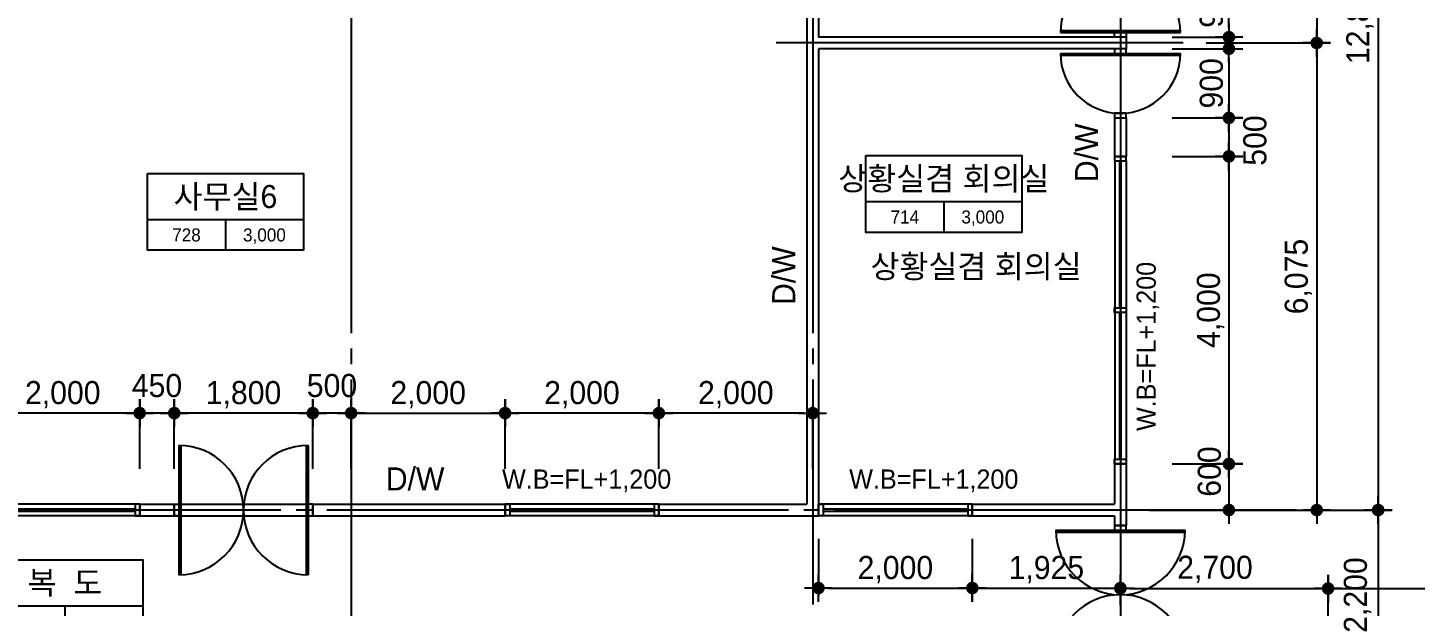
# Model space of a CAD drawing. Extents: x 14495256 to 14574135, y -1804798 to -1750552.
# Drawn here: x 14539051 to 14557090, y -1775300 to -1767776 of the extents above; entities that cross this region are included whole.
import ezdxf
from ezdxf.enums import TextEntityAlignment as Align

# ---------------------------------------------------------------- set-up
doc = ezdxf.new("R2010")
doc.units = 0
doc.header["$LTSCALE"] = 100
doc.header["$MEASUREMENT"] = 0
doc.header["$PDSIZE"] = -10
doc.linetypes.add('CEN', pattern=[66, 60, -2, 2, -2])
doc.layers.get('0').update_dxf_attribs({"linetype": 'CONTINUOUS'})
doc.layers.get('Defpoints').update_dxf_attribs({"linetype": 'CONTINUOUS'})
for name, color, linetype in [('0-내벽고정식', 7, 'CONTINUOUS'), ('8', 8, 'CONTINUOUS'), ('CEN', 1, 'CEN'), ('DIM', 7, 'CONTINUOUS'), ('TEX', 3, 'CONTINUOUS'), ('TEXT1', 7, 'CONTINUOUS'), ('TEXT2', 7, 'CONTINUOUS'), ('WID', 4, 'CONTINUOUS'), ('WINE', 8, 'CONTINUOUS')]:
    doc.layers.add(name, color=color, linetype=linetype)
doc.styles.add('HY울를도M', font='HYWULM.TTF')
doc.styles.add('굴림', font='H2HDRM.TTF')
doc.dimstyles.new('DIM50', dxfattribs={"dimscale": 50, "dimtxt": 3, "dimasz": 1.2, "dimexe": 1, "dimexo": 1, "dimgap": 0.6, "dimtad": 1, "dimdec": 4, "dimzin": 0, "dimdsep": 46, "dimlunit": 6, "dimtxsty": '굴림', "dimblk": 'DOTT', "dimcen": 0.09, "dimadec": 0, "dimazin": 0, "dimtfac": 1, "dimtdec": 4, "dimtofl": 0, "dimtmove": 2, "dimatfit": 2, "dimldrblk": 'DOTT', "dimfxl": 1, "dimtolj": 1, "dimtzin": 0, "dimarcsym": 0})

# ---------------------------------------------------------------- blocks, each defined once
blk = doc.blocks.new('TT1')
at = {"layer": 'TEXT1'}
for p, q in [((-1013, -600), (1013, -600)), ((0, -600), (0, -1000))]:
    blk.add_line(p, q, dxfattribs=at)
blk.add_lwpolyline([(-1013, 0), (1013, 0), (1013, -1000), (-1013, -1000)], close=True, dxfattribs=at)
blk = doc.blocks.new('DOTT')
for p, q in [((-1.5, 0), (1.5, 0)), ((0, 1.5), (0, -1.5))]:
    blk.add_line(p, q)
at = {"color": 6, "const_width": 0.68}
blk.add_lwpolyline([(-0.34, 0, 1), (0.34, 0, 1)], format="xyb", close=True, dxfattribs=at)
blk = doc.blocks.new('*D133')
at = {"layer": 'Defpoints', "color": 0, "lineweight": -3}
for p in [(14555956, -1775069), (14555956, -1775369), (14553256, -1775587)]:
    blk.add_point(p, dxfattribs=at)
at = {"layer": 'DIM', "color": 7, "lineweight": -2}
for p, q in [((14553256, -1775287), (14553256, -1774969)), ((14555956, -1775069), (14555956, -1774969)), ((14553376, -1775069), (14555836, -1775069))]:
    blk.add_line(p, q, dxfattribs=at)
at = {"layer": 'DIM', "color": 7, "lineweight": -2, "xscale": 120, "yscale": 120, "zscale": 120, "rotation": 180}
blk.add_blockref('DOTT', (14553256, -1775069), dxfattribs=at)
at = {"layer": 'DIM', "color": 7, "lineweight": -2, "xscale": 120, "yscale": 120, "zscale": 120}
blk.add_blockref('DOTT', (14555956, -1775069), dxfattribs=at)
at = {"layer": 'DIM', "color": 3, "insert": (14554486, -1774821), "char_height": 300, "attachment_point": 5, "style": '굴림'}
blk.add_mtext('\\A1;2,700', dxfattribs=at)
blk = doc.blocks.new('*D134')
at = {"layer": 'Defpoints', "color": 0, "lineweight": -3}
for p in [(14563256, -1775069), (14563256, -1775369), (14555956, -1775931)]:
    blk.add_point(p, dxfattribs=at)
at = {"layer": 'DIM', "color": 7, "lineweight": -2}
for p, q in [((14555956, -1775631), (14555956, -1774969)), ((14563256, -1775069), (14563256, -1774969)), ((14556076, -1775069), (14563136, -1775069))]:
    blk.add_line(p, q, dxfattribs=at)
at = {"layer": 'DIM', "color": 7, "lineweight": -2, "xscale": 120, "yscale": 120, "zscale": 120, "rotation": 180}
blk.add_blockref('DOTT', (14555956, -1775069), dxfattribs=at)
at = {"layer": 'DIM', "color": 7, "lineweight": -2, "xscale": 120, "yscale": 120, "zscale": 120}
blk.add_blockref('DOTT', (14563256, -1775069), dxfattribs=at)
at = {"layer": 'DIM', "color": 3, "insert": (14559348, -1774821), "char_height": 300, "attachment_point": 5, "style": '굴림'}
blk.add_mtext('\\A1;7,300', dxfattribs=at)
blk = doc.blocks.new('aw-2000-150')
at = {"layer": 'WID', "color": 8}
for p, q in [((0, 150), (-2000, 150)), ((0, 0), (-2000, 0))]:
    blk.add_line(p, q, dxfattribs=at)
at = {"layer": 'WID'}
for points in [[(-1940, 0), (-2000, 0), (-2000, 150), (-1940, 150)], [(-60, 87), (-1940, 87), (-1940, 63), (-60, 63)], [(-60, 0), (0, 0), (0, 150), (-60, 150)]]:
    blk.add_lwpolyline(points, close=True, dxfattribs=at)
blk = doc.blocks.new('*D165')
at = {"layer": 'Defpoints', "color": 0, "lineweight": -3}
for p in [(14555580, -1774049), (14556306, -1776249), (14556606, -1776249)]:
    blk.add_point(p, dxfattribs=at)
at = {"layer": 'DIM', "color": 7, "lineweight": -2}
for p, q in [((14555880, -1774049), (14556706, -1774049)), ((14556606, -1774169), (14556606, -1776129)), ((14556606, -1776249), (14556706, -1776249))]:
    blk.add_line(p, q, dxfattribs=at)
at = {"layer": 'DIM', "color": 7, "lineweight": -2, "xscale": 120, "yscale": 120, "zscale": 120}
for p, rotation in [((14556606, -1774049), 90), ((14556606, -1776249), 270)]:
    blk.add_blockref('DOTT', p, dxfattribs=dict(at, rotation=rotation))
at = {"layer": 'DIM', "color": 3, "insert": (14556339, -1775154), "char_height": 300, "attachment_point": 5, "rotation": 90, "style": '굴림'}
blk.add_mtext('\\A1;2,200', dxfattribs=at)
blk = doc.blocks.new('*D166')
at = {"layer": 'Defpoints', "color": 0, "lineweight": -3}
for p in [(14553756, -1761249), (14553631, -1774049), (14556609, -1774049)]:
    blk.add_point(p, dxfattribs=at)
at = {"layer": 'DIM', "color": 7, "lineweight": -2}
for p, q in [((14554056, -1761249), (14556709, -1761249)), ((14556609, -1761369), (14556609, -1773929)), ((14553931, -1774049), (14556709, -1774049))]:
    blk.add_line(p, q, dxfattribs=at)
at = {"layer": 'DIM', "color": 7, "lineweight": -2, "xscale": 120, "yscale": 120, "zscale": 120}
for p, rotation in [((14556609, -1761249), 90), ((14556609, -1774049), 270)]:
    blk.add_blockref('DOTT', p, dxfattribs=dict(at, rotation=rotation))
at = {"layer": 'DIM', "color": 3, "insert": (14556370, -1767649), "char_height": 300, "attachment_point": 5, "rotation": 90, "style": '굴림'}
blk.add_mtext('\\A1;12,800', dxfattribs=at)
blk = doc.blocks.new('*D168')
at = {"layer": 'Defpoints', "color": 0, "lineweight": -3}
for p in [(14554070, -1764824), (14554070, -1767974), (14555809, -1767974)]:
    blk.add_point(p, dxfattribs=at)
at = {"layer": 'DIM', "color": 7, "lineweight": -2}
for p, q in [((14554370, -1764824), (14555909, -1764824)), ((14555809, -1764944), (14555809, -1767854)), ((14554370, -1767974), (14555909, -1767974))]:
    blk.add_line(p, q, dxfattribs=at)
at = {"layer": 'DIM', "color": 7, "lineweight": -2, "xscale": 120, "yscale": 120, "zscale": 120}
for p, rotation in [((14555809, -1764824), 90), ((14555809, -1767974), 270)]:
    blk.add_blockref('DOTT', p, dxfattribs=dict(at, rotation=rotation))
at = {"layer": 'DIM', "color": 3, "insert": (14555570, -1766399), "char_height": 300, "attachment_point": 5, "rotation": 90, "style": '굴림'}
blk.add_mtext('\\A1;3,150', dxfattribs=at)
blk = doc.blocks.new('*D169')
at = {"layer": 'Defpoints', "color": 0, "lineweight": -3}
for p in [(14554070, -1767974), (14553331, -1774049), (14555809, -1774049)]:
    blk.add_point(p, dxfattribs=at)
at = {"layer": 'DIM', "color": 7, "lineweight": -2}
for p, q in [((14554370, -1767974), (14555909, -1767974)), ((14555809, -1768094), (14555809, -1773929)), ((14553631, -1774049), (14555909, -1774049))]:
    blk.add_line(p, q, dxfattribs=at)
at = {"layer": 'DIM', "color": 7, "lineweight": -2, "xscale": 120, "yscale": 120, "zscale": 120}
for p, rotation in [((14555809, -1767974), 90), ((14555809, -1774049), 270)]:
    blk.add_blockref('DOTT', p, dxfattribs=dict(at, rotation=rotation))
at = {"layer": 'DIM', "color": 3, "insert": (14555570, -1771012), "char_height": 300, "attachment_point": 5, "rotation": 90, "style": '굴림'}
blk.add_mtext('\\A1;6,075', dxfattribs=at)
blk = doc.blocks.new('*D174')
at = {"layer": 'Defpoints', "color": 0, "lineweight": -3}
for p in [(14553631, -1769449), (14553631, -1773449), (14554667, -1773449)]:
    blk.add_point(p, dxfattribs=at)
at = {"layer": 'DIM', "color": 7, "lineweight": -2}
for p, q in [((14553931, -1769449), (14554767, -1769449)), ((14554667, -1769569), (14554667, -1773329)), ((14553931, -1773449), (14554767, -1773449))]:
    blk.add_line(p, q, dxfattribs=at)
at = {"layer": 'DIM', "color": 7, "lineweight": -2, "xscale": 120, "yscale": 120, "zscale": 120}
for p, rotation in [((14554667, -1769449), 90), ((14554667, -1773449), 270)]:
    blk.add_blockref('DOTT', p, dxfattribs=dict(at, rotation=rotation))
at = {"layer": 'DIM', "color": 3, "insert": (14554428, -1771449), "char_height": 300, "attachment_point": 5, "rotation": 90, "style": '굴림'}
blk.add_mtext('\\A1;4,000', dxfattribs=at)
blk = doc.blocks.new('*D176')
at = {"layer": 'Defpoints', "color": 0, "lineweight": -3}
for p in [(14553631, -1768049), (14553631, -1768949), (14554667, -1768949)]:
    blk.add_point(p, dxfattribs=at)
at = {"layer": 'DIM', "color": 7, "lineweight": -2}
for p, q in [((14553931, -1768049), (14554767, -1768049)), ((14554667, -1768169), (14554667, -1768829)), ((14553931, -1768949), (14554767, -1768949))]:
    blk.add_line(p, q, dxfattribs=at)
at = {"layer": 'DIM', "color": 7, "lineweight": -2, "xscale": 120, "yscale": 120, "zscale": 120}
for p, rotation in [((14554667, -1768049), 90), ((14554667, -1768949), 270)]:
    blk.add_blockref('DOTT', p, dxfattribs=dict(at, rotation=rotation))
at = {"layer": 'DIM', "color": 3, "insert": (14554440, -1768499), "char_height": 300, "attachment_point": 5, "rotation": 90, "style": '굴림'}
blk.add_mtext('\\A1;900', dxfattribs=at)
blk = doc.blocks.new('*D177')
at = {"layer": 'Defpoints', "color": 0, "lineweight": -3}
for p in [(14553631, -1768949), (14553631, -1769449), (14554667, -1769449)]:
    blk.add_point(p, dxfattribs=at)
at = {"layer": 'DIM', "color": 7, "lineweight": -2}
for p, q in [((14553931, -1768949), (14554767, -1768949)), ((14554667, -1769069), (14554667, -1769329)), ((14553931, -1769449), (14554767, -1769449))]:
    blk.add_line(p, q, dxfattribs=at)
at = {"layer": 'DIM', "color": 7, "lineweight": -2, "xscale": 120, "yscale": 120, "zscale": 120}
for p, rotation in [((14554667, -1768949), 90), ((14554667, -1769449), 270)]:
    blk.add_blockref('DOTT', p, dxfattribs=dict(at, rotation=rotation))
at = {"layer": 'DIM', "color": 3, "insert": (14555006, -1769243), "char_height": 300, "attachment_point": 5, "rotation": 90, "style": '굴림'}
blk.add_mtext('\\A1;500', dxfattribs=at)
blk = doc.blocks.new('*D178')
at = {"layer": 'Defpoints', "color": 0, "lineweight": -3}
for p in [(14553631, -1773449), (14553631, -1774048), (14554667, -1774048)]:
    blk.add_point(p, dxfattribs=at)
at = {"layer": 'DIM', "color": 7, "lineweight": -2}
for p, q in [((14553931, -1773449), (14554767, -1773449)), ((14554667, -1773569), (14554667, -1773928)), ((14553931, -1774048), (14554767, -1774048))]:
    blk.add_line(p, q, dxfattribs=at)
at = {"layer": 'DIM', "color": 7, "lineweight": -2, "xscale": 120, "yscale": 120, "zscale": 120}
for p, rotation in [((14554667, -1773449), 90), ((14554667, -1774048), 270)]:
    blk.add_blockref('DOTT', p, dxfattribs=dict(at, rotation=rotation))
at = {"layer": 'DIM', "color": 3, "insert": (14554414, -1773548), "char_height": 300, "attachment_point": 5, "rotation": 90, "style": '굴림'}
blk.add_mtext('\\A1;600', dxfattribs=at)
blk = doc.blocks.new('*D179')
at = {"layer": 'Defpoints', "color": 0, "lineweight": -3}
for p in [(14553631, -1766999), (14554667, -1766999), (14553631, -1767899)]:
    blk.add_point(p, dxfattribs=at)
at = {"layer": 'DIM', "color": 7, "lineweight": -2}
for p, q in [((14553931, -1766999), (14554767, -1766999)), ((14554667, -1767779), (14554667, -1767119)), ((14553931, -1767899), (14554767, -1767899))]:
    blk.add_line(p, q, dxfattribs=at)
at = {"layer": 'DIM', "color": 7, "lineweight": -2, "xscale": 120, "yscale": 120, "zscale": 120}
for p, rotation in [((14554667, -1766999), 90), ((14554667, -1767899), 270)]:
    blk.add_blockref('DOTT', p, dxfattribs=dict(at, rotation=rotation))
at = {"layer": 'DIM', "color": 3, "insert": (14554440, -1767449), "char_height": 300, "attachment_point": 5, "rotation": 90, "style": '굴림'}
blk.add_mtext('\\A1;900', dxfattribs=at)
blk = doc.blocks.new('*D188')
at = {"layer": 'Defpoints', "color": 0, "lineweight": -3}
for p in [(14538506, -1772788), (14538506, -1773813), (14540506, -1773813)]:
    blk.add_point(p, dxfattribs=at)
at = {"layer": 'DIM', "color": 7, "lineweight": -2}
for p, q in [((14538506, -1773513), (14538506, -1772688)), ((14540386, -1772788), (14538626, -1772788)), ((14540506, -1773513), (14540506, -1772688))]:
    blk.add_line(p, q, dxfattribs=at)
at = {"layer": 'DIM', "color": 7, "lineweight": -2, "xscale": 120, "yscale": 120, "zscale": 120, "rotation": 180}
blk.add_blockref('DOTT', (14538506, -1772788), dxfattribs=at)
at = {"layer": 'DIM', "color": 7, "lineweight": -2, "xscale": 120, "yscale": 120, "zscale": 120}
blk.add_blockref('DOTT', (14540506, -1772788), dxfattribs=at)
at = {"layer": 'DIM', "color": 3, "insert": (14539506, -1772549), "char_height": 300, "attachment_point": 5, "style": '굴림'}
blk.add_mtext('\\A1;2,000', dxfattribs=at)
blk = doc.blocks.new('*D189')
at = {"layer": 'Defpoints', "color": 0, "lineweight": -3}
for p in [(14549331, -1774124), (14551331, -1774124), (14551331, -1775063)]:
    blk.add_point(p, dxfattribs=at)
at = {"layer": 'DIM', "color": 7, "lineweight": -2}
for p, q in [((14549331, -1774424), (14549331, -1775163)), ((14551331, -1774424), (14551331, -1775163)), ((14549451, -1775063), (14551211, -1775063))]:
    blk.add_line(p, q, dxfattribs=at)
at = {"layer": 'DIM', "color": 7, "lineweight": -2, "xscale": 120, "yscale": 120, "zscale": 120, "rotation": 180}
blk.add_blockref('DOTT', (14549331, -1775063), dxfattribs=at)
at = {"layer": 'DIM', "color": 7, "lineweight": -2, "xscale": 120, "yscale": 120, "zscale": 120}
blk.add_blockref('DOTT', (14551331, -1775063), dxfattribs=at)
at = {"layer": 'DIM', "color": 3, "insert": (14550331, -1774824), "char_height": 300, "attachment_point": 5, "style": '굴림'}
blk.add_mtext('\\A1;2,000', dxfattribs=at)
blk = doc.blocks.new('*D190')
at = {"layer": 'Defpoints', "color": 0, "lineweight": -3}
for p in [(14551331, -1774124), (14553256, -1774391), (14553256, -1775063)]:
    blk.add_point(p, dxfattribs=at)
at = {"layer": 'DIM', "color": 7, "lineweight": -2}
for p, q in [((14551331, -1774424), (14551331, -1775163)), ((14553256, -1774691), (14553256, -1775163)), ((14551451, -1775063), (14553136, -1775063))]:
    blk.add_line(p, q, dxfattribs=at)
at = {"layer": 'DIM', "color": 7, "lineweight": -2, "xscale": 120, "yscale": 120, "zscale": 120, "rotation": 180}
blk.add_blockref('DOTT', (14551331, -1775063), dxfattribs=at)
at = {"layer": 'DIM', "color": 7, "lineweight": -2, "xscale": 120, "yscale": 120, "zscale": 120}
blk.add_blockref('DOTT', (14553256, -1775063), dxfattribs=at)
at = {"layer": 'DIM', "color": 3, "insert": (14552294, -1774824), "char_height": 300, "attachment_point": 5, "style": '굴림'}
blk.add_mtext('\\A1;1,925', dxfattribs=at)
blk = doc.blocks.new('*D193')
at = {"layer": 'Defpoints', "color": 0, "lineweight": -3}
for p in [(14545256, -1772788), (14543256, -1773813), (14545256, -1773813)]:
    blk.add_point(p, dxfattribs=at)
at = {"layer": 'DIM', "color": 7, "lineweight": -2}
for p, q in [((14543256, -1773513), (14543256, -1772688)), ((14543376, -1772788), (14545136, -1772788)), ((14545256, -1773513), (14545256, -1772688))]:
    blk.add_line(p, q, dxfattribs=at)
at = {"layer": 'DIM', "color": 7, "lineweight": -2, "xscale": 120, "yscale": 120, "zscale": 120, "rotation": 180}
blk.add_blockref('DOTT', (14543256, -1772788), dxfattribs=at)
at = {"layer": 'DIM', "color": 7, "lineweight": -2, "xscale": 120, "yscale": 120, "zscale": 120}
blk.add_blockref('DOTT', (14545256, -1772788), dxfattribs=at)
at = {"layer": 'DIM', "color": 3, "insert": (14544256, -1772549), "char_height": 300, "attachment_point": 5, "style": '굴림'}
blk.add_mtext('\\A1;2,000', dxfattribs=at)
blk = doc.blocks.new('*D194')
at = {"layer": 'Defpoints', "color": 0, "lineweight": -3}
for p in [(14545256, -1772788), (14545256, -1773813), (14547256, -1773813)]:
    blk.add_point(p, dxfattribs=at)
at = {"layer": 'DIM', "color": 7, "lineweight": -2}
for p, q in [((14545256, -1773513), (14545256, -1772688)), ((14547136, -1772788), (14545376, -1772788)), ((14547256, -1773513), (14547256, -1772688))]:
    blk.add_line(p, q, dxfattribs=at)
at = {"layer": 'DIM', "color": 7, "lineweight": -2, "xscale": 120, "yscale": 120, "zscale": 120, "rotation": 180}
blk.add_blockref('DOTT', (14545256, -1772788), dxfattribs=at)
at = {"layer": 'DIM', "color": 7, "lineweight": -2, "xscale": 120, "yscale": 120, "zscale": 120}
blk.add_blockref('DOTT', (14547256, -1772788), dxfattribs=at)
at = {"layer": 'DIM', "color": 3, "insert": (14546256, -1772549), "char_height": 300, "attachment_point": 5, "style": '굴림'}
blk.add_mtext('\\A1;2,000', dxfattribs=at)
blk = doc.blocks.new('*D195')
at = {"layer": 'Defpoints', "color": 0, "lineweight": -3}
for p in [(14547256, -1772788), (14547256, -1773813), (14549256, -1773813)]:
    blk.add_point(p, dxfattribs=at)
at = {"layer": 'DIM', "color": 7, "lineweight": -2}
for p, q in [((14547256, -1773513), (14547256, -1772688)), ((14549136, -1772788), (14547376, -1772788)), ((14549256, -1773513), (14549256, -1772688))]:
    blk.add_line(p, q, dxfattribs=at)
at = {"layer": 'DIM', "color": 7, "lineweight": -2, "xscale": 120, "yscale": 120, "zscale": 120, "rotation": 180}
blk.add_blockref('DOTT', (14547256, -1772788), dxfattribs=at)
at = {"layer": 'DIM', "color": 7, "lineweight": -2, "xscale": 120, "yscale": 120, "zscale": 120}
blk.add_blockref('DOTT', (14549256, -1772788), dxfattribs=at)
at = {"layer": 'DIM', "color": 3, "insert": (14548256, -1772549), "char_height": 300, "attachment_point": 5, "style": '굴림'}
blk.add_mtext('\\A1;2,000', dxfattribs=at)
blk = doc.blocks.new('*D196')
at = {"layer": 'Defpoints', "color": 0, "lineweight": -3}
for p in [(14540956, -1772788), (14540956, -1773813), (14542756, -1773813)]:
    blk.add_point(p, dxfattribs=at)
at = {"layer": 'DIM', "color": 7, "lineweight": -2}
for p, q in [((14540956, -1773513), (14540956, -1772688)), ((14542636, -1772788), (14541076, -1772788)), ((14542756, -1773513), (14542756, -1772688))]:
    blk.add_line(p, q, dxfattribs=at)
at = {"layer": 'DIM', "color": 7, "lineweight": -2, "xscale": 120, "yscale": 120, "zscale": 120, "rotation": 180}
blk.add_blockref('DOTT', (14540956, -1772788), dxfattribs=at)
at = {"layer": 'DIM', "color": 7, "lineweight": -2, "xscale": 120, "yscale": 120, "zscale": 120}
blk.add_blockref('DOTT', (14542756, -1772788), dxfattribs=at)
at = {"layer": 'DIM', "color": 3, "insert": (14541856, -1772549), "char_height": 300, "attachment_point": 5, "style": '굴림'}
blk.add_mtext('\\A1;1,800', dxfattribs=at)
blk = doc.blocks.new('*D197')
at = {"layer": 'Defpoints', "color": 0, "lineweight": -3}
for p in [(14542756, -1772788), (14542756, -1773813), (14543256, -1773813)]:
    blk.add_point(p, dxfattribs=at)
at = {"layer": 'DIM', "color": 7, "lineweight": -2}
for p, q in [((14542756, -1773513), (14542756, -1772688)), ((14543136, -1772788), (14542876, -1772788)), ((14543256, -1773513), (14543256, -1772688))]:
    blk.add_line(p, q, dxfattribs=at)
at = {"layer": 'DIM', "color": 7, "lineweight": -2, "xscale": 120, "yscale": 120, "zscale": 120, "rotation": 180}
blk.add_blockref('DOTT', (14542756, -1772788), dxfattribs=at)
at = {"layer": 'DIM', "color": 7, "lineweight": -2, "xscale": 120, "yscale": 120, "zscale": 120}
blk.add_blockref('DOTT', (14543256, -1772788), dxfattribs=at)
at = {"layer": 'DIM', "color": 3, "insert": (14543006, -1772431), "char_height": 300, "attachment_point": 5, "style": '굴림'}
blk.add_mtext('\\A1;500', dxfattribs=at)
blk = doc.blocks.new('*D198')
at = {"layer": 'Defpoints', "color": 0, "lineweight": -3}
for p in [(14540506, -1772788), (14540506, -1773813), (14540956, -1773813)]:
    blk.add_point(p, dxfattribs=at)
at = {"layer": 'DIM', "color": 7, "lineweight": -2}
for p, q in [((14540506, -1773513), (14540506, -1772688)), ((14540836, -1772788), (14540626, -1772788)), ((14540956, -1773513), (14540956, -1772688))]:
    blk.add_line(p, q, dxfattribs=at)
at = {"layer": 'DIM', "color": 7, "lineweight": -2, "xscale": 120, "yscale": 120, "zscale": 120, "rotation": 180}
blk.add_blockref('DOTT', (14540506, -1772788), dxfattribs=at)
at = {"layer": 'DIM', "color": 7, "lineweight": -2, "xscale": 120, "yscale": 120, "zscale": 120}
blk.add_blockref('DOTT', (14540956, -1772788), dxfattribs=at)
at = {"layer": 'DIM', "color": 3, "insert": (14540731, -1772431), "char_height": 300, "attachment_point": 5, "style": '굴림'}
blk.add_mtext('\\A1;450', dxfattribs=at)

msp = doc.modelspace()

# ---------------------------------------------------------------- linework, layer by layer
at = {"layer": '0-내벽고정식'}
for p, q in [((14549181.21252, -1767049.19177), (14549181.21252, -1773974.19177)), ((14549331.21252, -1767049.19177), (14549331.21252, -1767899.0184)), ((14553331.21252, -1767899.0184), (14549331.21252, -1767899.0184)), ((14553331.21252, -1767899.0184), (14553331.21252, -1768049.0184)), ((14549331.21252, -1768049.0184), (14549331.21252, -1774124.19177)), ((14553331.21252, -1768049.0184), (14549331.21252, -1768049.0184)), ((14553181.21252, -1768949.0184), (14553181.21252, -1769448.5184)), ((14553181.21252, -1768949.0184), (14553331.21252, -1768949.0184)), ((14553331.21252, -1768949.0184), (14553331.21252, -1769448.5184)), ((14553181.21252, -1769448.5184), (14553331.21252, -1769448.5184)), ((14553181.21252, -1773388.5184), (14553181.21252, -1773974.19177)), ((14553181.21252, -1773448.5184), (14553331.21252, -1773448.5184)), ((14553331.21252, -1773388.5184), (14553331.21252, -1774124.19177)), ((14540506.21252, -1773974.19177), (14541040.73238, -1773974.19177)), ((14540506.21252, -1773974.19177), (14540506.21252, -1774124.19177)), ((14540955.73238, -1773974.19177), (14540955.73238, -1774124.19177)), ((14542755.73238, -1773974.19177), (14545256.21252, -1773974.19177)), ((14542755.73238, -1773974.19177), (14542755.73238, -1774124.19177)), ((14545256.21252, -1773974.19177), (14545256.21252, -1774124.19177)), ((14547256.21252, -1773974.19177), (14549181.21252, -1773974.19177)), ((14547256.21252, -1773974.19177), (14547256.21252, -1774124.19177)), ((14549331.21252, -1773974.19177), (14549331.21252, -1774124.19177)), ((14551331.21252, -1773974.19177), (14553181.21252, -1773974.19177)), ((14551331.21252, -1773974.19177), (14551331.21252, -1774124.19177)), ((14540506.21252, -1774124.19177), (14541040.73238, -1774124.19177)), ((14542755.73238, -1774124.19177), (14545256.21252, -1774124.19177)), ((14547256.21252, -1774124.19177), (14549331.21252, -1774124.19177)), ((14551331.21252, -1774124.19177), (14553181.21252, -1774124.19177)), ((14553181.21252, -1774124.19177), (14553181.21252, -1774249.19177)), ((14553181.21252, -1774249.19177), (14553331.21252, -1774249.19177)), ((14553331.21252, -1774124.19177), (14553331.21252, -1774249.19177))]:
    msp.add_line(p, q, dxfattribs=at)
at = {"layer": 'CEN', "linetype": 'CEN'}
for p, q in [((14543256.21252, -1759149.19177), (14543256.21252, -1799049.19177)), ((14549256.21252, -1759149.19177), (14549256.21252, -1775278.75636)), ((14553256.21252, -1759149.19177), (14553256.21252, -1799049.19177)), ((14554070.13608, -1767974.0184), (14548779.33856, -1767974.0184)), ((14555541.05116, -1774049.19177), (14531556.21252, -1774049.19177))]:
    msp.add_line(p, q, dxfattribs=at)
at = {"layer": 'WID'}
for p, q in [((14552476.21252, -1767839.0184), (14554036.21252, -1767839.0184)), ((14552476.55981, -1767814.0184), (14554035.86523, -1767814.0184)), ((14552476.21252, -1768109.0184), (14554036.21252, -1768109.0184)), ((14552476.55981, -1768134.0184), (14554035.86523, -1768134.0184)), ((14553244.21252, -1769508.5184), (14553244.21252, -1771418.5184)), ((14553268.21252, -1771418.5184), (14553268.21252, -1769508.5184)), ((14553244.21252, -1771478.5184), (14553244.21252, -1773388.5184)), ((14553268.21252, -1773388.5184), (14553268.21252, -1771478.5184)), ((14541015.73238, -1773209.19623), (14541015.73238, -1774889.19623)), ((14541040.73238, -1773209.54351), (14541040.73238, -1774888.84894)), ((14542670.73238, -1773209.54351), (14542670.73238, -1774888.84894)), ((14542695.73238, -1773209.19623), (14542695.73238, -1774889.19623)), ((14542695.73238, -1773974.19177), (14542670.73238, -1773974.19177)), ((14552416.12331, -1774309.19177), (14554096.12331, -1774309.19177)), ((14552416.4706, -1774334.19177), (14554095.77602, -1774334.19177))]:
    msp.add_line(p, q, dxfattribs=at)
at = {"layer": 'WID', "color": 8}
for p, q in [((14553184.44518, -1769508.5184), (14553184.44518, -1773388.5184)), ((14553331.21252, -1769508.5184), (14553331.21252, -1773388.5184))]:
    msp.add_line(p, q, dxfattribs=at)
at = {"layer": 'WID'}
for points in [[(14553181.21252, -1767839.0184), (14553331.21252, -1767839.0184), (14553331.21252, -1767899.0184), (14553181.21252, -1767899.0184)], [(14553181.21252, -1768109.0184), (14553331.21252, -1768109.0184), (14553331.21252, -1768049.0184), (14553181.21252, -1768049.0184)], [(14553181.21252, -1768949.0184), (14553331.21252, -1768949.0184), (14553331.21252, -1768889.0184), (14553181.21252, -1768889.0184)], [(14553331.21252, -1769508.5184), (14553331.21252, -1769448.5184), (14553181.21252, -1769448.5184), (14553181.21252, -1769508.5184)], [(14553331.21252, -1771418.5184), (14553331.21252, -1771478.5184), (14553181.21252, -1771478.5184), (14553181.21252, -1771418.5184)], [(14553331.21252, -1773388.5184), (14553331.21252, -1773448.5184), (14553181.21252, -1773448.5184), (14553181.21252, -1773388.5184)], [(14541015.73238, -1773974.19177), (14541015.73238, -1774124.19177), (14540955.73238, -1774124.19177), (14540955.73238, -1773974.19177)], [(14542695.73238, -1773974.19177), (14542695.73238, -1774124.19177), (14542755.73238, -1774124.19177), (14542755.73238, -1773974.19177)], [(14553181.11886, -1774309.19177), (14553331.11886, -1774309.19177), (14553331.11886, -1774249.19177), (14553181.11886, -1774249.19177)]]:
    msp.add_lwpolyline(points, close=True, dxfattribs=at)
for centre, radius, start, end in [((14553256.21252, -1767839.0184), 780, 0, 180), ((14553256.21252, -1768109.0184), 780, 180, 0), ((14541015.73238, -1774049.19623), 840, 270, 90), ((14542695.73238, -1774049.19623), 840, 90, 270), ((14553256.12331, -1774309.19177), 840, 180, 0), ((14553256.12331, -1775989.19177), 840, 0, 180)]:
    msp.add_arc(centre, radius, start, end, dxfattribs=at)
at = {"layer": 'WINE', "lineweight": -3, "ltscale": 200}
for p, q in [((14541040.73238, -1773974.19177), (14542670.73238, -1773974.19177)), ((14541040.73238, -1774124.19177), (14542695.73238, -1774124.19177))]:
    msp.add_line(p, q, dxfattribs=at)

# ---------------------------------------------------------------- block references
at = {"layer": '8'}
msp.add_blockref('TT1', (14539533.98212, -1774694.24541), dxfattribs=at)
at = {"layer": 'TEX', "lineweight": -3}
for p in [(14540506.21252, -1774124.19177), (14547256.21252, -1774124.19177), (14551331.21252, -1774124.19177)]:
    msp.add_blockref('aw-2000-150', p, dxfattribs=at)
at = {"layer": 'TEXT1'}
for p in [(14550960.91025, -1769437.10298), (14541621.25122, -1769670.73632)]:
    msp.add_blockref('TT1', p, dxfattribs=at)

# ---------------------------------------------------------------- texts
at = {"layer": 'TEXT1', "style": 'HY울를도M'}
for p in [(14552966.46057, -1769402.70288), (14549028.62793, -1770999.86354)]:
    msp.add_text('D/W', height=300, rotation=90, dxfattribs=at).set_placement(p, align=Align.CENTER)
for s, p in [('상황실겸 회의실', (14550960.91025, -1769887.89306)), ('사무실6', (14541621.25122, -1770121.5264)), ('상황실겸 회의실', (14551379.81834, -1771029.85897)), ('D/W', (14544086.91329, -1773793.34386)), ('복  도', (14539533.98212, -1775145.03549))]:
    msp.add_text(s, height=300, dxfattribs=at).set_placement(p, align=Align.CENTER)
at = {"layer": 'TEXT1', "color": 2, "style": 'HY울를도M'}
for s, p in [('714', (14550454.1623, -1770237.02298)), ('728', (14541114.50327, -1770470.65632))]:
    msp.add_text(s, height=170, dxfattribs=at).set_placement(p, align=Align.MIDDLE_CENTER)
at = {"layer": 'TEXT1', "style": 'HY울를도M'}
for p in [(14551467.65821, -1770237.02298), (14542127.99918, -1770470.65632)]:
    msp.add_text('3,000', height=170, dxfattribs=at).set_placement(p, align=Align.MIDDLE_CENTER)
at = {"layer": 'TEXT2', "style": 'HY울를도M'}
msp.add_text('W.B=FL+1,200', height=250, rotation=90, dxfattribs=at).set_placement((14553716.11476, -1771920.76626), align=Align.CENTER)
for p in [(14546316.78192, -1773770.73717), (14550830.41171, -1773770.73717)]:
    msp.add_text('W.B=FL+1,200', height=250, dxfattribs=at).set_placement(p, align=Align.CENTER)

# ---------------------------------------------------------------- dimensions: what is measured, and where the dimension line sits
at = {"layer": 'DIM'}
for base, p1, p2, angle, picture, middle in [((14556608.80348, -1774049.19177), (14553756.21252, -1761249.19177), (14553631.21252, -1774049.19177), 90, '*D166', (14556369.76526, -1767649.19177)), ((14555808.80348, -1767974.0184), (14554070.13608, -1764824.0184), (14554070.13608, -1767974.0184), 90, '*D168', (14555569.76526, -1766399.0184)), ((14554666.81304, -1766999.0184), (14553631.21252, -1767899.0184), (14553631.21252, -1766999.0184), 270, '*D179', (14554439.79701, -1767449.0184)), ((14555808.80348, -1774049.19177), (14554070.13608, -1767974.0184), (14553331.21252, -1774049.19177), 90, '*D169', (14555569.76526, -1771011.60509)), ((14554666.81304, -1768949.0184), (14553631.21252, -1768049.0184), (14553631.21252, -1768949.0184), 90, '*D176', (14554439.79701, -1768499.0184)), ((14554666.81304, -1773448.5184), (14553631.21252, -1769448.5184), (14553631.21252, -1773448.5184), 90, '*D174', (14554428.14473, -1771448.5184)), ((14540506.21252, -1772787.72559), (14540955.73238, -1773812.72559), (14540506.21252, -1773812.72559), 180, '*D198', (14540730.97245, -1772430.70956)), ((14542755.73238, -1772787.72559), (14543256.21252, -1773812.72559), (14542755.73238, -1773812.72559), 180, '*D197', (14543005.97245, -1772430.70956)), ((14538506.21252, -1772787.72559), (14540506.21252, -1773812.72559), (14538506.21252, -1773812.72559), 180, '*D188', (14539506.21252, -1772548.68736)), ((14540955.73238, -1772787.72559), (14542755.73238, -1773812.72559), (14540955.73238, -1773812.72559), 180, '*D196', (14541855.73238, -1772549.05728)), ((14545256.21252, -1772787.72559), (14547256.21252, -1773812.72559), (14545256.21252, -1773812.72559), 180, '*D194', (14546256.21252, -1772548.68736)), ((14547256.21252, -1772787.72559), (14549256.21252, -1773812.72559), (14547256.21252, -1773812.72559), 180, '*D195', (14548256.21252, -1772548.68736))]:
    dim = msp.add_linear_dim(base=base, p1=p1, p2=p2, angle=angle, dimstyle='DIM50', override={"dimscale": 100, "dimexo": 3}, dxfattribs=at)
    dim.commit()
    dim.dimension.update_dxf_attribs({"geometry": picture, "text_midpoint": middle})
for base, p1, p2, angle, picture, middle in [((14554666.81304, -1769448.5184), (14553631.21252, -1768949.0184), (14553631.21252, -1769448.5184), 90, '*D177', (14555005.64812, -1769242.96784)), ((14554666.81304, -1774048.19177), (14553631.21252, -1773448.5184), (14553631.21252, -1774048.19177), 90, '*D178', (14554413.61862, -1773548.17615)), ((14556605.76327, -1776249.19177), (14555579.80192, -1774049.19177), (14556305.76327, -1776249.19177), 270, '*D165', (14556339.02117, -1775154.28586))]:
    dim = msp.add_linear_dim(base=base, p1=p1, p2=p2, angle=angle, dimstyle='DIM50', override={"dimscale": 100, "dimexo": 3}, dxfattribs=at)
    dim.commit()
    dim.dimension.update_dxf_attribs({"geometry": picture, "text_midpoint": middle, "dimtype": 128})
for base, p1, p2, picture, middle in [((14545256.21252, -1772787.72559), (14543256.21252, -1773812.72559), (14545256.21252, -1773812.72559), '*D193', (14544256.21252, -1772548.68736)), ((14551331.21252, -1775062.67631), (14549331.21252, -1774124.19177), (14551331.21252, -1774124.19177), '*D189', (14550331.21252, -1774823.63808)), ((14553256.21252, -1775062.67631), (14551331.21252, -1774124.19177), (14553256.21252, -1774391.46426), '*D190', (14552293.71252, -1774823.63808))]:
    dim = msp.add_linear_dim(base=base, p1=p1, p2=p2, dimstyle='DIM50', override={"dimscale": 100, "dimexo": 3}, dxfattribs=at)
    dim.commit()
    dim.dimension.update_dxf_attribs({"geometry": picture, "text_midpoint": middle})
for base, p1, p2, picture, middle in [((14555956.21252, -1775069.19177), (14553256.21252, -1775587.07915), (14555956.21252, -1775369.19177), '*D133', (14554485.77361, -1774820.66843)), ((14563256.21252, -1775069.19177), (14555956.21252, -1775931.19792), (14563256.21252, -1775369.19177), '*D134', (14559348.47802, -1774820.66843))]:
    dim = msp.add_linear_dim(base=base, p1=p1, p2=p2, dimstyle='DIM50', override={"dimscale": 100, "dimexo": 3}, dxfattribs=at)
    dim.commit()
    dim.dimension.update_dxf_attribs({"geometry": picture, "text_midpoint": middle, "dimtype": 128})

doc.saveas('drawing.dxf')
